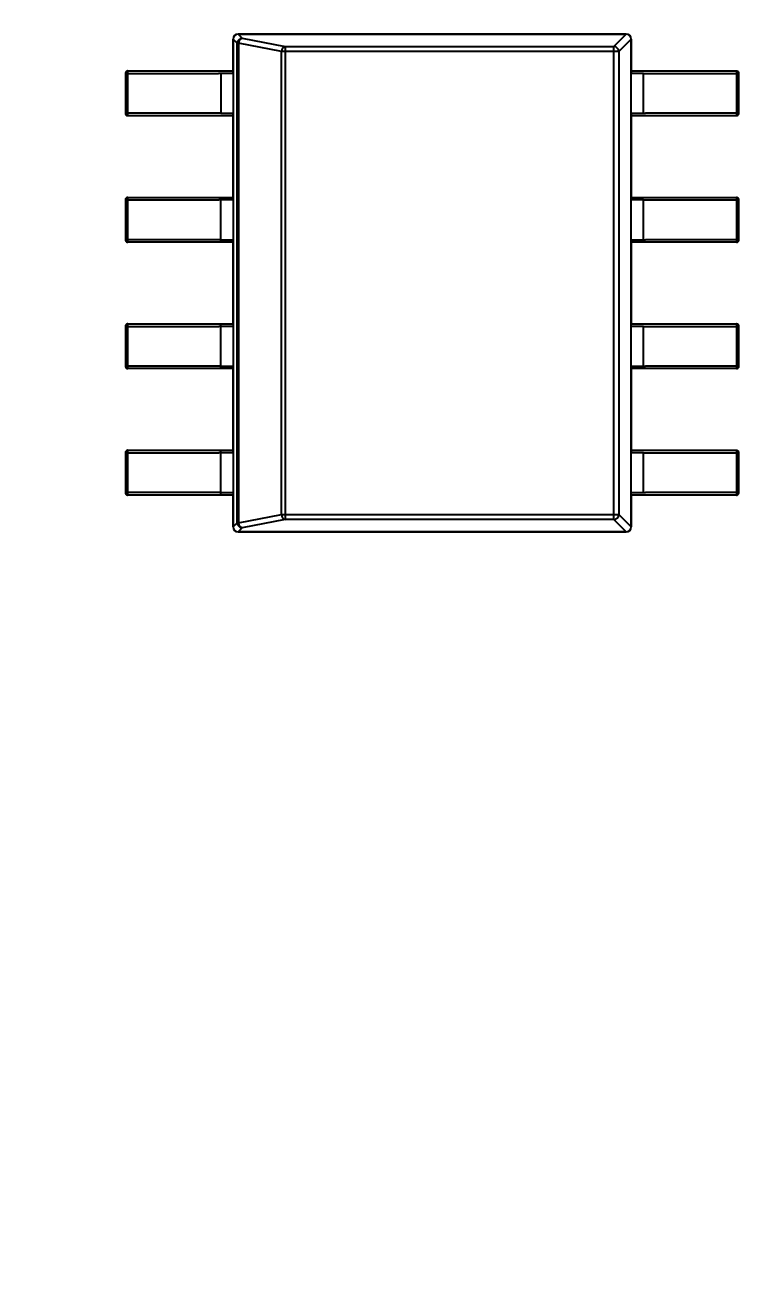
# Model space of a CAD drawing. Header units: millimetres. Extents: x 15 to 205, y 5 to 292.
# Drawn here: x 88.51 to 95.84, y 200.99 to 213.68 of the extents above; entities that cross this region are included whole.
import ezdxf

# ---------------------------------------------------------------- set-up
doc = ezdxf.new("R2010")
doc.units = ezdxf.units.MM
doc.layers.add('Geometries', color=7, linetype='Continuous')

msp = doc.modelspace()

# ---------------------------------------------------------------- linework, layer by layer
at = {"layer": 'Geometries', "linetype": 'Continuous', "lineweight": 40}
for p, q in [((90.65, 213.596), (94.55, 213.596)), ((90.65, 213.596), (90.65, 213.595)), ((94.55, 213.595), (90.65, 213.595)), ((90.65, 213.595), (90.691, 213.554)), ((94.426, 213.471), (94.55, 213.595)), ((94.55, 213.595), (94.55, 213.596)), ((90.601, 213.546), (90.6, 213.546)), ((90.6, 213.226), (90.6, 213.546)), ((90.601, 213.546), (90.601, 208.646)), ((90.642, 213.505), (90.601, 213.546)), ((90.642, 208.687), (90.642, 213.505)), ((90.654, 213.505), (90.642, 213.505)), ((90.654, 213.505), (90.654, 208.687)), ((91.085, 213.422), (90.654, 213.505)), ((90.691, 213.554), (91.122, 213.471)), ((91.122, 213.471), (91.122, 213.422)), ((91.122, 213.471), (94.426, 213.471)), ((94.426, 213.422), (94.426, 213.471)), ((94.599, 213.546), (94.475, 213.422)), ((94.599, 208.646), (94.599, 213.546)), ((94.6, 213.546), (94.599, 213.546)), ((94.6, 213.546), (94.6, 213.226)), ((91.122, 213.422), (91.085, 213.422)), ((91.085, 208.77), (91.085, 213.422)), ((91.122, 213.422), (91.122, 208.77)), ((94.426, 213.422), (91.122, 213.422)), ((94.475, 213.422), (94.426, 213.422)), ((94.426, 208.77), (94.426, 213.422)), ((94.475, 213.422), (94.475, 208.77)), ((89.54, 213.226), (89.54, 213.226)), ((89.543, 213.226), (89.543, 213.226)), ((89.543, 213.226), (90.476, 213.226)), ((90.476, 213.226), (90.6, 213.226)), ((90.6, 213.215), (90.6, 213.226)), ((94.6, 213.226), (94.6, 213.215)), ((94.6, 213.226), (94.724, 213.226)), ((94.724, 213.226), (95.657, 213.226)), ((95.657, 213.226), (95.657, 213.226)), ((89.519, 213.201), (89.518, 213.201)), ((89.518, 213.201), (89.518, 213.201)), ((89.54, 213.201), (89.519, 213.201)), ((89.519, 213.201), (89.519, 212.801)), ((89.54, 213.201), (89.546, 213.201)), ((89.54, 213.201), (89.54, 212.801)), ((89.547, 213.201), (89.546, 213.201)), ((89.547, 213.201), (90.455, 213.201)), ((90.476, 213.201), (90.455, 213.201)), ((90.6, 213.201), (90.476, 213.201)), ((90.476, 213.201), (90.476, 212.801)), ((94.724, 213.201), (94.6, 213.201)), ((94.724, 213.201), (94.745, 213.201)), ((94.724, 212.801), (94.724, 213.201)), ((94.745, 213.201), (95.654, 213.201)), ((95.66, 213.201), (95.654, 213.201)), ((95.681, 213.201), (95.66, 213.201)), ((95.66, 212.801), (95.66, 213.201)), ((95.681, 212.801), (95.681, 213.201)), ((95.681, 213.201), (95.681, 213.201)), ((95.682, 213.201), (95.681, 213.201)), ((95.681, 213.201), (95.681, 213.201)), ((89.518, 212.801), (89.518, 212.801)), ((89.518, 212.801), (89.519, 212.801)), ((89.519, 212.801), (89.54, 212.801)), ((89.54, 212.801), (89.546, 212.801)), ((89.543, 212.776), (89.54, 212.776)), ((89.543, 212.776), (89.543, 212.776)), ((90.476, 212.776), (89.543, 212.776)), ((90.373, 212.801), (89.546, 212.801)), ((90.375, 212.801), (90.373, 212.801)), ((90.455, 212.801), (90.375, 212.801)), ((90.476, 212.801), (90.455, 212.801)), ((90.476, 212.801), (90.6, 212.801)), ((90.6, 212.776), (90.476, 212.776)), ((90.6, 212.776), (90.6, 212.787)), ((90.6, 211.956), (90.6, 212.776)), ((94.6, 212.801), (94.724, 212.801)), ((94.6, 212.787), (94.6, 212.776)), ((94.6, 212.776), (94.6, 211.956)), ((94.724, 212.776), (94.6, 212.776)), ((94.724, 212.801), (94.745, 212.801)), ((95.657, 212.776), (94.724, 212.776)), ((95.653, 212.801), (94.745, 212.801)), ((95.654, 212.801), (95.653, 212.801)), ((95.66, 212.801), (95.654, 212.801)), ((95.657, 212.776), (95.657, 212.776)), ((95.66, 212.801), (95.681, 212.801)), ((95.681, 212.801), (95.681, 212.801)), ((95.681, 212.801), (95.681, 212.801)), ((89.543, 211.956), (89.543, 211.956)), ((89.543, 211.956), (90.476, 211.956)), ((90.476, 211.956), (90.6, 211.956)), ((90.476, 211.931), (90.476, 211.956)), ((90.6, 211.945), (90.6, 211.956)), ((94.6, 211.956), (94.6, 211.945)), ((94.6, 211.956), (94.724, 211.956)), ((94.724, 211.956), (95.657, 211.956)), ((95.657, 211.956), (95.657, 211.956)), ((89.519, 211.931), (89.518, 211.931)), ((89.518, 211.931), (89.518, 211.931)), ((89.54, 211.931), (89.519, 211.931)), ((89.518, 211.931), (89.518, 211.931)), ((89.519, 211.931), (89.519, 211.531)), ((89.54, 211.931), (89.54, 211.531)), ((89.54, 211.931), (89.547, 211.931)), ((89.547, 211.931), (90.457, 211.931)), ((90.476, 211.931), (90.457, 211.931)), ((90.476, 211.531), (90.476, 211.931)), ((90.6, 211.931), (90.476, 211.931)), ((94.724, 211.931), (94.6, 211.931)), ((94.724, 211.931), (94.825, 211.931)), ((94.724, 211.531), (94.724, 211.931)), ((94.825, 211.931), (94.825, 211.931)), ((94.825, 211.931), (95.653, 211.931)), ((95.653, 211.931), (95.654, 211.931)), ((95.66, 211.931), (95.654, 211.931)), ((95.681, 211.931), (95.66, 211.931)), ((95.66, 211.531), (95.66, 211.931)), ((95.682, 211.931), (95.681, 211.931)), ((95.681, 211.931), (95.681, 211.931)), ((95.681, 211.531), (95.681, 211.931)), ((95.681, 211.931), (95.681, 211.931)), ((89.518, 211.531), (89.518, 211.531)), ((89.518, 211.531), (89.519, 211.531)), ((89.518, 211.531), (89.518, 211.531)), ((89.519, 211.531), (89.54, 211.531)), ((89.54, 211.531), (89.546, 211.531)), ((89.543, 211.506), (89.543, 211.506)), ((90.476, 211.506), (89.543, 211.506)), ((89.547, 211.531), (89.546, 211.531)), ((90.458, 211.531), (89.547, 211.531)), ((90.476, 211.531), (90.458, 211.531)), ((90.476, 211.506), (90.476, 211.531)), ((90.476, 211.531), (90.6, 211.531)), ((90.6, 211.506), (90.476, 211.506)), ((90.6, 211.506), (90.6, 211.517)), ((90.6, 210.686), (90.6, 211.506)), ((94.6, 211.531), (94.724, 211.531)), ((94.6, 211.517), (94.6, 211.506)), ((94.6, 211.506), (94.6, 210.686)), ((94.724, 211.506), (94.6, 211.506)), ((94.724, 211.531), (94.745, 211.531)), ((95.657, 211.506), (94.724, 211.506)), ((95.653, 211.531), (94.745, 211.531)), ((95.66, 211.531), (95.653, 211.531)), ((95.657, 211.506), (95.657, 211.506)), ((95.66, 211.531), (95.681, 211.531)), ((95.681, 211.531), (95.681, 211.531)), ((95.681, 211.531), (95.682, 211.531)), ((95.681, 211.531), (95.681, 211.531)), ((89.543, 210.686), (89.543, 210.686)), ((89.543, 210.686), (90.476, 210.686)), ((90.476, 210.661), (90.476, 210.686)), ((90.476, 210.686), (90.6, 210.686)), ((90.6, 210.675), (90.6, 210.686)), ((94.6, 210.686), (94.6, 210.675)), ((94.6, 210.686), (94.724, 210.686)), ((94.724, 210.686), (95.657, 210.686)), ((95.657, 210.686), (95.657, 210.686)), ((89.519, 210.661), (89.518, 210.661)), ((89.518, 210.661), (89.518, 210.661)), ((89.519, 210.661), (89.519, 210.261)), ((89.518, 210.661), (89.518, 210.661)), ((89.54, 210.661), (89.519, 210.661)), ((89.54, 210.661), (89.54, 210.261)), ((89.54, 210.661), (89.546, 210.661)), ((89.546, 210.661), (90.457, 210.661)), ((90.476, 210.661), (90.457, 210.661)), ((90.476, 210.261), (90.476, 210.661)), ((90.6, 210.661), (90.476, 210.661)), ((94.724, 210.661), (94.6, 210.661)), ((94.724, 210.661), (94.745, 210.661)), ((94.724, 210.261), (94.724, 210.661)), ((94.745, 210.661), (95.654, 210.661)), ((95.66, 210.661), (95.654, 210.661)), ((95.681, 210.661), (95.66, 210.661)), ((95.66, 210.261), (95.66, 210.661)), ((95.681, 210.261), (95.681, 210.661)), ((95.681, 210.661), (95.681, 210.661)), ((95.682, 210.661), (95.681, 210.661)), ((95.681, 210.661), (95.681, 210.661)), ((89.518, 210.261), (89.518, 210.261)), ((89.518, 210.261), (89.519, 210.261)), ((89.519, 210.261), (89.54, 210.261)), ((89.518, 210.261), (89.518, 210.261)), ((89.54, 210.261), (89.546, 210.261)), ((89.543, 210.236), (89.543, 210.236)), ((90.476, 210.236), (89.543, 210.236)), ((89.547, 210.261), (89.546, 210.261)), ((90.458, 210.261), (89.547, 210.261)), ((90.476, 210.261), (90.458, 210.261)), ((90.476, 210.236), (90.476, 210.261)), ((90.476, 210.261), (90.6, 210.261)), ((90.6, 210.236), (90.476, 210.236)), ((90.6, 210.236), (90.6, 210.247)), ((90.6, 209.416), (90.6, 210.236)), ((94.6, 210.261), (94.724, 210.261)), ((94.6, 210.247), (94.6, 210.236)), ((94.6, 210.236), (94.6, 209.416)), ((94.724, 210.236), (94.6, 210.236)), ((94.724, 210.261), (94.745, 210.261)), ((95.657, 210.236), (94.724, 210.236)), ((95.653, 210.261), (94.745, 210.261)), ((95.66, 210.261), (95.653, 210.261)), ((95.657, 210.236), (95.657, 210.236)), ((95.66, 210.261), (95.681, 210.261)), ((95.681, 210.261), (95.681, 210.261)), ((95.681, 210.261), (95.681, 210.261)), ((95.681, 210.261), (95.682, 210.261)), ((89.543, 209.416), (90.476, 209.416)), ((89.543, 209.416), (89.543, 209.416)), ((90.476, 209.391), (90.476, 209.416)), ((90.476, 209.416), (90.6, 209.416)), ((90.6, 209.405), (90.6, 209.416)), ((94.6, 209.416), (94.6, 209.405)), ((94.6, 209.416), (94.724, 209.416)), ((94.724, 209.416), (95.657, 209.416)), ((95.657, 209.416), (95.657, 209.416)), ((89.519, 209.391), (89.518, 209.391)), ((89.54, 209.391), (89.519, 209.391)), ((89.519, 209.391), (89.519, 208.991)), ((89.518, 209.391), (89.518, 209.391)), ((89.54, 209.391), (89.54, 208.991)), ((89.54, 209.391), (89.546, 209.391)), ((89.546, 209.391), (89.547, 209.391)), ((89.547, 209.391), (90.457, 209.391)), ((90.476, 209.391), (90.457, 209.391)), ((90.476, 208.991), (90.476, 209.391)), ((90.6, 209.391), (90.476, 209.391)), ((94.724, 209.391), (94.6, 209.391)), ((94.724, 209.391), (94.745, 209.391)), ((94.724, 208.991), (94.724, 209.391)), ((94.745, 209.391), (95.653, 209.391)), ((95.653, 209.391), (95.654, 209.391)), ((95.66, 209.391), (95.654, 209.391)), ((95.681, 209.391), (95.66, 209.391)), ((95.66, 208.991), (95.66, 209.391)), ((95.682, 209.391), (95.681, 209.391)), ((95.681, 209.391), (95.681, 209.391)), ((95.681, 209.391), (95.681, 209.391)), ((95.681, 208.991), (95.681, 209.391)), ((89.518, 208.991), (89.518, 208.991)), ((89.518, 208.991), (89.519, 208.991)), ((89.519, 208.991), (89.54, 208.991)), ((89.518, 208.991), (89.518, 208.991)), ((89.54, 208.991), (89.546, 208.991)), ((89.543, 208.966), (89.543, 208.966)), ((90.476, 208.966), (89.543, 208.966)), ((89.547, 208.991), (89.546, 208.991)), ((90.458, 208.991), (89.547, 208.991)), ((90.476, 208.991), (90.458, 208.991)), ((90.476, 208.966), (90.476, 208.991)), ((90.476, 208.991), (90.6, 208.991)), ((90.6, 208.966), (90.476, 208.966)), ((90.6, 208.966), (90.6, 208.977)), ((90.6, 208.646), (90.6, 208.966)), ((94.6, 208.991), (94.724, 208.991)), ((94.6, 208.977), (94.6, 208.966)), ((94.6, 208.966), (94.6, 208.646)), ((94.724, 208.966), (94.6, 208.966)), ((94.724, 208.991), (94.745, 208.991)), ((95.657, 208.966), (94.724, 208.966)), ((95.653, 208.991), (94.745, 208.991)), ((95.653, 208.991), (95.654, 208.991)), ((95.66, 208.991), (95.654, 208.991)), ((95.657, 208.966), (95.657, 208.966)), ((95.66, 208.991), (95.681, 208.991)), ((95.681, 208.991), (95.681, 208.991)), ((95.681, 208.991), (95.682, 208.991)), ((95.681, 208.991), (95.681, 208.991)), ((90.654, 208.687), (91.085, 208.77)), ((91.085, 208.77), (91.122, 208.77)), ((91.122, 208.77), (94.426, 208.77)), ((91.122, 208.77), (91.122, 208.721)), ((94.426, 208.721), (94.426, 208.77)), ((94.426, 208.77), (94.475, 208.77)), ((94.475, 208.77), (94.599, 208.646)), ((90.6, 208.646), (90.601, 208.646)), ((90.601, 208.646), (90.642, 208.687)), ((90.642, 208.687), (90.654, 208.687)), ((91.122, 208.721), (90.691, 208.637)), ((94.426, 208.721), (91.122, 208.721)), ((94.55, 208.597), (94.426, 208.721)), ((94.599, 208.646), (94.6, 208.646)), ((90.691, 208.637), (90.65, 208.597)), ((90.65, 208.597), (90.65, 208.596)), ((90.65, 208.597), (94.55, 208.597)), ((94.55, 208.596), (90.65, 208.596)), ((94.55, 208.596), (94.55, 208.597))]:
    msp.add_line(p, q, dxfattribs=at)
at = {"layer": 'Geometries', "linetype": 'Continuous', "lineweight": 40, "flags": 128}
for points in [[(89.537, 213.225), (89.535, 213.224), (89.533, 213.223), (89.53, 213.222), (89.528, 213.221), (89.527, 213.22), (89.526, 213.218), (89.524, 213.216), (89.522, 213.214), (89.521, 213.211), (89.519, 213.208), (89.519, 213.205), (89.518, 213.201)], [(89.54, 213.226), (89.537, 213.225), (89.537, 213.225)], [(89.543, 213.226), (89.543, 213.226), (89.543, 213.225), (89.542, 213.224), (89.542, 213.223), (89.542, 213.222), (89.541, 213.22), (89.541, 213.219), (89.541, 213.217), (89.54, 213.215), (89.54, 213.212), (89.54, 213.21), (89.54, 213.207), (89.54, 213.204), (89.54, 213.201)], [(89.543, 213.226), (89.54, 213.226), (89.54, 213.226)], [(95.66, 213.201), (95.66, 213.204), (95.66, 213.207), (95.66, 213.21), (95.66, 213.212), (95.66, 213.215), (95.659, 213.217), (95.659, 213.219), (95.659, 213.22), (95.658, 213.222), (95.658, 213.223), (95.658, 213.224), (95.657, 213.225), (95.657, 213.226)], [(95.673, 213.219), (95.669, 213.222), (95.665, 213.224), (95.661, 213.225), (95.657, 213.226)], [(95.657, 213.226), (95.66, 213.226), (95.663, 213.225), (95.666, 213.224), (95.668, 213.223), (95.67, 213.222), (95.672, 213.22), (95.673, 213.219)], [(95.676, 213.217), (95.675, 213.218), (95.673, 213.219), (95.673, 213.219)], [(95.681, 213.201), (95.681, 213.204), (95.681, 213.206), (95.68, 213.209), (95.679, 213.211), (95.678, 213.214), (95.677, 213.216), (95.676, 213.217)], [(89.518, 212.801), (89.519, 212.798), (89.519, 212.795), (89.52, 212.792), (89.521, 212.79), (89.522, 212.788), (89.523, 212.786), (89.524, 212.785), (89.526, 212.783), (89.528, 212.781), (89.531, 212.779), (89.533, 212.778), (89.534, 212.778)], [(89.534, 212.778), (89.536, 212.777), (89.54, 212.776), (89.54, 212.776)], [(89.54, 212.801), (89.54, 212.798), (89.54, 212.795), (89.54, 212.792), (89.54, 212.789), (89.54, 212.787), (89.541, 212.785), (89.541, 212.783), (89.541, 212.782), (89.542, 212.78), (89.542, 212.779), (89.542, 212.778), (89.543, 212.777), (89.543, 212.776), (89.543, 212.776)], [(89.543, 212.776), (89.54, 212.776), (89.54, 212.776)], [(95.657, 212.776), (95.657, 212.777), (95.658, 212.778), (95.658, 212.779), (95.658, 212.78), (95.659, 212.782), (95.659, 212.783), (95.659, 212.785), (95.66, 212.787), (95.66, 212.789), (95.66, 212.792), (95.66, 212.795), (95.66, 212.798), (95.66, 212.801)], [(95.657, 212.776), (95.659, 212.776), (95.662, 212.777), (95.664, 212.777), (95.667, 212.778), (95.669, 212.78), (95.671, 212.781), (95.673, 212.782)], [(95.673, 212.782), (95.673, 212.783), (95.675, 212.784), (95.678, 212.788), (95.679, 212.79)], [(95.679, 212.79), (95.68, 212.792), (95.681, 212.797), (95.681, 212.801)], [(89.527, 211.95), (89.527, 211.949), (89.525, 211.948), (89.522, 211.944), (89.521, 211.941)], [(89.543, 211.956), (89.541, 211.956), (89.538, 211.955), (89.536, 211.955), (89.533, 211.954), (89.531, 211.952), (89.529, 211.951), (89.527, 211.95)], [(89.543, 211.956), (89.543, 211.955), (89.542, 211.954), (89.542, 211.953), (89.542, 211.952), (89.541, 211.95), (89.541, 211.949), (89.541, 211.947), (89.54, 211.945), (89.54, 211.942), (89.54, 211.94), (89.54, 211.937), (89.54, 211.934), (89.54, 211.931)], [(95.66, 211.931), (95.66, 211.934), (95.66, 211.937), (95.66, 211.94), (95.66, 211.942), (95.66, 211.945), (95.659, 211.947), (95.659, 211.949), (95.659, 211.95), (95.658, 211.952), (95.658, 211.953), (95.658, 211.954), (95.657, 211.955), (95.657, 211.956)], [(95.673, 211.949), (95.669, 211.952), (95.665, 211.954), (95.661, 211.955), (95.657, 211.956)], [(95.657, 211.956), (95.66, 211.956), (95.663, 211.955), (95.666, 211.954), (95.668, 211.953), (95.67, 211.952), (95.672, 211.95), (95.673, 211.949)], [(95.676, 211.947), (95.675, 211.948), (95.673, 211.949), (95.673, 211.949)], [(95.681, 211.931), (95.681, 211.934), (95.681, 211.936), (95.68, 211.939), (95.679, 211.941), (95.678, 211.944), (95.677, 211.946), (95.676, 211.947)], [(89.521, 211.941), (89.52, 211.94), (89.519, 211.935), (89.518, 211.931)], [(89.518, 211.531), (89.519, 211.528), (89.519, 211.526), (89.52, 211.523), (89.521, 211.521), (89.522, 211.518), (89.523, 211.516), (89.524, 211.515)], [(89.524, 211.515), (89.525, 211.514), (89.527, 211.513), (89.527, 211.512)], [(89.527, 211.512), (89.531, 211.51), (89.535, 211.508), (89.539, 211.506), (89.543, 211.506)], [(89.543, 211.506), (89.54, 211.506), (89.537, 211.507), (89.534, 211.508), (89.532, 211.509), (89.53, 211.51), (89.528, 211.512), (89.527, 211.512)], [(89.54, 211.531), (89.54, 211.528), (89.54, 211.525), (89.54, 211.522), (89.54, 211.519), (89.54, 211.517), (89.541, 211.515), (89.541, 211.513), (89.541, 211.512), (89.542, 211.51), (89.542, 211.509), (89.542, 211.508), (89.543, 211.507), (89.543, 211.506)], [(95.657, 211.506), (95.657, 211.507), (95.658, 211.508), (95.658, 211.509), (95.658, 211.51), (95.659, 211.512), (95.659, 211.513), (95.659, 211.515), (95.66, 211.517), (95.66, 211.519), (95.66, 211.522), (95.66, 211.525), (95.66, 211.528), (95.66, 211.531)], [(95.657, 211.506), (95.659, 211.506), (95.662, 211.507), (95.664, 211.507), (95.667, 211.508), (95.669, 211.51), (95.671, 211.511), (95.673, 211.512)], [(95.673, 211.512), (95.673, 211.513), (95.675, 211.514), (95.678, 211.518), (95.679, 211.52)], [(95.679, 211.52), (95.68, 211.522), (95.681, 211.527), (95.681, 211.531)], [(89.527, 210.68), (89.527, 210.679), (89.525, 210.678), (89.522, 210.674), (89.521, 210.671)], [(89.543, 210.686), (89.541, 210.686), (89.538, 210.685), (89.536, 210.685), (89.533, 210.684), (89.531, 210.682), (89.529, 210.681), (89.527, 210.68)], [(89.543, 210.686), (89.543, 210.685), (89.542, 210.684), (89.542, 210.683), (89.542, 210.682), (89.541, 210.68), (89.541, 210.679), (89.541, 210.677), (89.54, 210.675), (89.54, 210.672), (89.54, 210.67), (89.54, 210.667), (89.54, 210.664), (89.54, 210.661)], [(95.66, 210.661), (95.66, 210.664), (95.66, 210.667), (95.66, 210.67), (95.66, 210.672), (95.66, 210.675), (95.659, 210.677), (95.659, 210.679), (95.659, 210.68), (95.658, 210.682), (95.658, 210.683), (95.658, 210.684), (95.657, 210.685), (95.657, 210.686)], [(95.673, 210.679), (95.669, 210.682), (95.665, 210.684), (95.661, 210.685), (95.657, 210.686)], [(95.657, 210.686), (95.66, 210.686), (95.663, 210.685), (95.666, 210.684), (95.668, 210.683), (95.67, 210.682), (95.672, 210.68), (95.673, 210.679)], [(95.676, 210.677), (95.675, 210.678), (95.673, 210.679), (95.673, 210.679)], [(95.681, 210.661), (95.681, 210.664), (95.681, 210.666), (95.68, 210.669), (95.679, 210.671), (95.678, 210.674), (95.677, 210.676), (95.676, 210.677)], [(89.521, 210.671), (89.52, 210.67), (89.519, 210.665), (89.518, 210.661)], [(89.518, 210.261), (89.519, 210.258), (89.519, 210.256), (89.52, 210.253), (89.521, 210.251), (89.522, 210.248), (89.523, 210.246), (89.524, 210.245)], [(89.524, 210.245), (89.525, 210.244), (89.527, 210.243), (89.527, 210.242)], [(89.527, 210.242), (89.531, 210.24), (89.535, 210.238), (89.539, 210.236), (89.543, 210.236)], [(89.543, 210.236), (89.54, 210.236), (89.537, 210.237), (89.534, 210.238), (89.532, 210.239), (89.53, 210.24), (89.528, 210.242), (89.527, 210.242)], [(89.54, 210.261), (89.54, 210.258), (89.54, 210.255), (89.54, 210.252), (89.54, 210.249), (89.54, 210.247), (89.541, 210.245), (89.541, 210.243), (89.541, 210.242), (89.542, 210.24), (89.542, 210.239), (89.542, 210.238), (89.543, 210.237), (89.543, 210.236), (89.543, 210.236)], [(95.657, 210.236), (95.657, 210.237), (95.658, 210.238), (95.658, 210.239), (95.658, 210.24), (95.659, 210.242), (95.659, 210.243), (95.659, 210.245), (95.66, 210.247), (95.66, 210.249), (95.66, 210.252), (95.66, 210.255), (95.66, 210.258), (95.66, 210.261)], [(95.657, 210.236), (95.659, 210.236), (95.662, 210.237), (95.664, 210.237), (95.667, 210.238), (95.669, 210.24), (95.671, 210.241), (95.673, 210.242)], [(95.673, 210.242), (95.673, 210.243), (95.675, 210.244), (95.678, 210.248), (95.679, 210.25)], [(95.679, 210.25), (95.68, 210.252), (95.681, 210.257), (95.681, 210.261)], [(89.527, 209.41), (89.527, 209.409), (89.525, 209.408), (89.522, 209.404), (89.521, 209.401)], [(89.543, 209.416), (89.541, 209.416), (89.538, 209.415), (89.536, 209.415), (89.533, 209.414), (89.531, 209.412), (89.529, 209.411), (89.527, 209.41)], [(89.543, 209.416), (89.543, 209.415), (89.542, 209.414), (89.542, 209.413), (89.542, 209.412), (89.541, 209.41), (89.541, 209.409), (89.541, 209.407), (89.54, 209.405), (89.54, 209.402), (89.54, 209.4), (89.54, 209.397), (89.54, 209.394), (89.54, 209.391)], [(95.66, 209.391), (95.66, 209.394), (95.66, 209.397), (95.66, 209.4), (95.66, 209.402), (95.66, 209.405), (95.659, 209.407), (95.659, 209.409), (95.659, 209.41), (95.658, 209.412), (95.658, 209.413), (95.658, 209.414), (95.657, 209.415), (95.657, 209.416)], [(95.673, 209.409), (95.669, 209.412), (95.665, 209.414), (95.661, 209.415), (95.657, 209.416)], [(95.657, 209.416), (95.66, 209.416), (95.663, 209.415), (95.666, 209.414), (95.668, 209.413), (95.67, 209.412), (95.672, 209.41), (95.673, 209.409)], [(95.676, 209.407), (95.675, 209.408), (95.673, 209.409), (95.673, 209.409)], [(95.681, 209.391), (95.681, 209.394), (95.681, 209.396), (95.68, 209.399), (95.679, 209.401), (95.678, 209.404), (95.677, 209.406), (95.676, 209.407)], [(89.521, 209.401), (89.52, 209.4), (89.519, 209.395), (89.518, 209.391)], [(89.518, 208.991), (89.519, 208.988), (89.519, 208.986), (89.52, 208.983), (89.521, 208.981), (89.522, 208.978), (89.523, 208.976), (89.524, 208.975)], [(89.524, 208.975), (89.525, 208.974), (89.527, 208.973), (89.527, 208.972)], [(89.527, 208.972), (89.531, 208.97), (89.535, 208.968), (89.539, 208.966), (89.543, 208.966)], [(89.543, 208.966), (89.54, 208.966), (89.537, 208.967), (89.534, 208.968), (89.532, 208.969), (89.53, 208.97), (89.528, 208.972), (89.527, 208.972)], [(89.54, 208.991), (89.54, 208.988), (89.54, 208.985), (89.54, 208.982), (89.54, 208.979), (89.54, 208.977), (89.541, 208.975), (89.541, 208.973), (89.541, 208.972), (89.542, 208.97), (89.542, 208.969), (89.542, 208.968), (89.543, 208.967), (89.543, 208.966)], [(95.657, 208.966), (95.657, 208.967), (95.658, 208.968), (95.658, 208.969), (95.658, 208.97), (95.659, 208.972), (95.659, 208.973), (95.659, 208.975), (95.66, 208.977), (95.66, 208.979), (95.66, 208.982), (95.66, 208.985), (95.66, 208.988), (95.66, 208.991)], [(95.657, 208.966), (95.659, 208.966), (95.662, 208.967), (95.664, 208.967), (95.667, 208.968), (95.669, 208.97), (95.671, 208.971), (95.673, 208.972)], [(95.673, 208.972), (95.673, 208.973), (95.675, 208.974), (95.678, 208.978), (95.679, 208.98)], [(95.679, 208.98), (95.68, 208.982), (95.681, 208.987), (95.681, 208.991)]]:
    msp.add_lwpolyline(points, dxfattribs=at)
at = {"layer": 'Geometries', "linetype": 'Continuous', "lineweight": 40}
for centre, radius in [((110, 199.295), 60), ((109.942, 199.31), 50.2)]:
    msp.add_circle(centre, radius, dxfattribs=at)
for centre, radius, start, end in [((109.942, 199.31), 50, 309.6552, 230.1492), ((90.65, 213.546), 0.05, 90, 180), ((94.55, 213.546), 0.05, 0, 90), ((90.65, 208.646), 0.05, 180, 270), ((94.55, 208.646), 0.05, 270, 0)]:
    msp.add_arc(centre, radius, start, end, dxfattribs=at)
for centre, major_axis, ratio, start_param, end_param in [((90.65, 213.546), (0.0354, 0.0354), 0.970288, 0.800477, 2.341115), ((94.55, 213.546), (0.0354, -0.0354), 0.970288, 0.800477, 2.341115), ((90.691, 213.505), (-0.0354, -0.0354), 0.970288, 3.94207, 5.482708), ((90.691, 213.505), (0.0095, 0.0491), 0.732736, 0.258026, 1.711553), ((91.122, 213.422), (-0.0095, -0.0491), 0.732736, 3.399619, 4.853145), ((94.426, 213.422), (-0.0354, 0.0354), 0.970288, 3.94207, 5.482708), ((91.122, 208.77), (-0.0095, 0.0491), 0.732736, 1.43004, 2.883567), ((94.426, 208.77), (-0.0354, -0.0354), 0.970288, 0.800477, 2.341115), ((90.65, 208.646), (0.0354, -0.0354), 0.970288, 3.94207, 5.482708), ((90.691, 208.687), (-0.0354, 0.0354), 0.970288, 0.800477, 2.341115), ((90.691, 208.687), (0.0095, -0.0491), 0.732736, 4.571633, 6.025159), ((94.55, 208.646), (0.0354, 0.0354), 0.970288, 3.94207, 5.482708)]:
    msp.add_ellipse(centre, major_axis=major_axis, ratio=ratio, start_param=start_param, end_param=end_param, dxfattribs=at)

doc.saveas('drawing.dxf')
